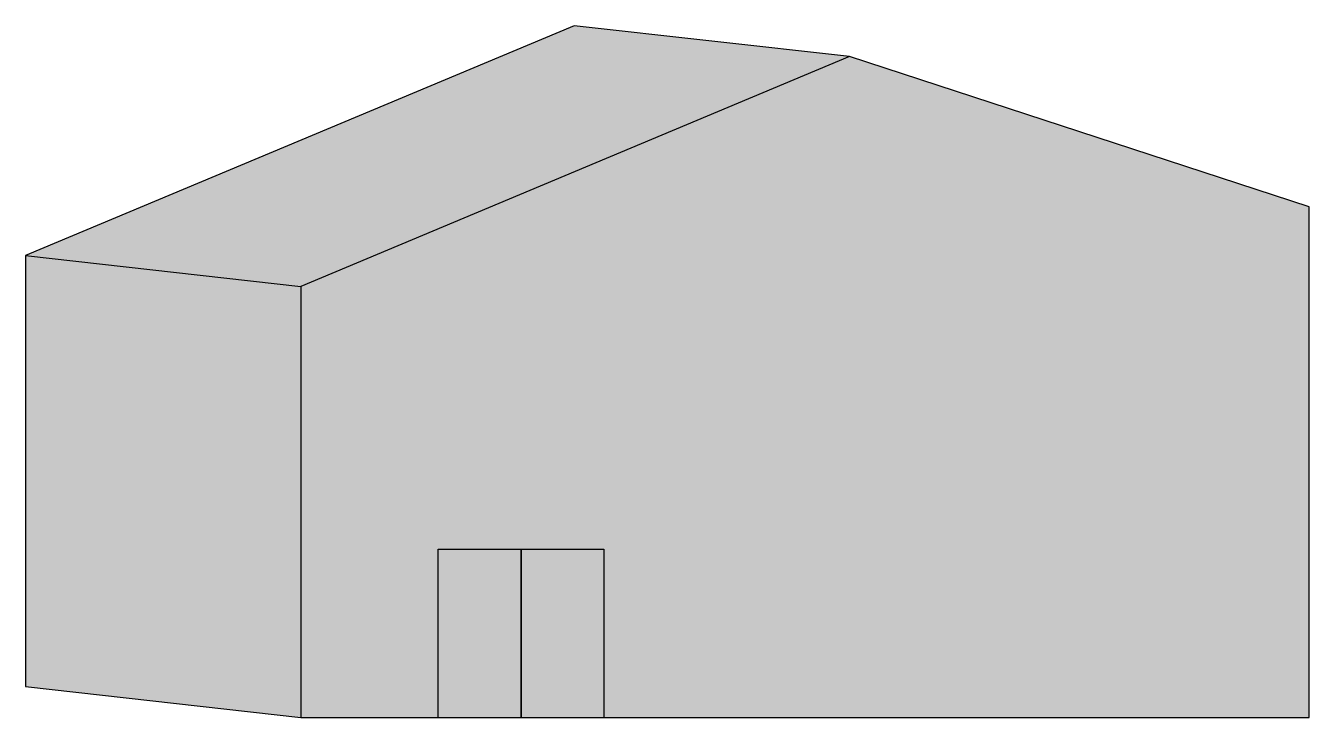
# Model space of a CAD drawing. Header units: inches. Extents: x 4.4 to 25.4, y 8.8 to 20.1.
import ezdxf

# ---------------------------------------------------------------- set-up
doc = ezdxf.new("R2010")
doc.units = ezdxf.units.IN
doc.header["$MEASUREMENT"] = 0

msp = doc.modelspace()

# ---------------------------------------------------------------- hatches: boundary and pattern name
at = {"true_color": 0xf26722}
h = msp.add_hatch(color=30, dxfattribs=at)
h.dxf.hatch_style = 1
h.paths.add_polyline_path([(8.895, 15.812), (4.391, 16.315), (4.391, 9.269), (8.895, 8.765)])
h.paths.add_polyline_path([(17.871, 19.571), (13.368, 20.075), (4.391, 16.315), (8.895, 15.812)])
at = {"true_color": 0x727430}
h = msp.add_hatch(color=67, dxfattribs=at)
h.dxf.hatch_style = 1
h.paths.add_polyline_path([(25.396, 17.114), (17.871, 19.571), (8.895, 15.812), (8.895, 8.765), (11.14, 8.765), (11.14, 11.516), (12.497, 11.516), (13.853, 11.516), (13.853, 8.765), (25.396, 8.765)])
h = msp.add_hatch(color=67, dxfattribs=at)
h.dxf.hatch_style = 1
h.paths.add_polyline_path([(8.895, 15.812), (4.391, 16.315), (4.391, 9.269), (8.895, 8.765)])
at = {"true_color": 0x7aafdf}
h = msp.add_hatch(color=143, dxfattribs=at)
h.dxf.hatch_style = 1
h.paths.add_polyline_path([(12.497, 11.516), (11.14, 11.516), (11.14, 8.765), (12.497, 8.765)])
h.paths.add_polyline_path([(13.853, 11.516), (12.497, 11.516), (12.497, 8.765), (13.853, 8.765)])

# ---------------------------------------------------------------- linework, layer by layer
for p, q in [((4.391, 16.315), (8.895, 15.812)), ((11.14, 8.765), (11.14, 11.516)), ((11.14, 11.516), (12.497, 11.516)), ((12.497, 11.516), (12.497, 8.765)), ((12.497, 8.765), (12.497, 11.516)), ((12.497, 11.516), (13.853, 11.516)), ((13.853, 11.516), (13.853, 8.765)), ((4.391, 9.269), (8.895, 8.765)), ((8.895, 8.765), (11.14, 8.765))]:
    msp.add_line(p, q)
for points in [[(13.368, 20.075), (4.391, 16.315), (4.391, 9.269)], [(17.871, 19.571), (13.368, 20.075)], [(17.871, 19.571), (8.895, 15.812), (8.895, 8.765), (25.396, 8.765), (25.396, 17.114), (17.871, 19.571)]]:
    msp.add_lwpolyline(points)

doc.saveas('drawing.dxf')
